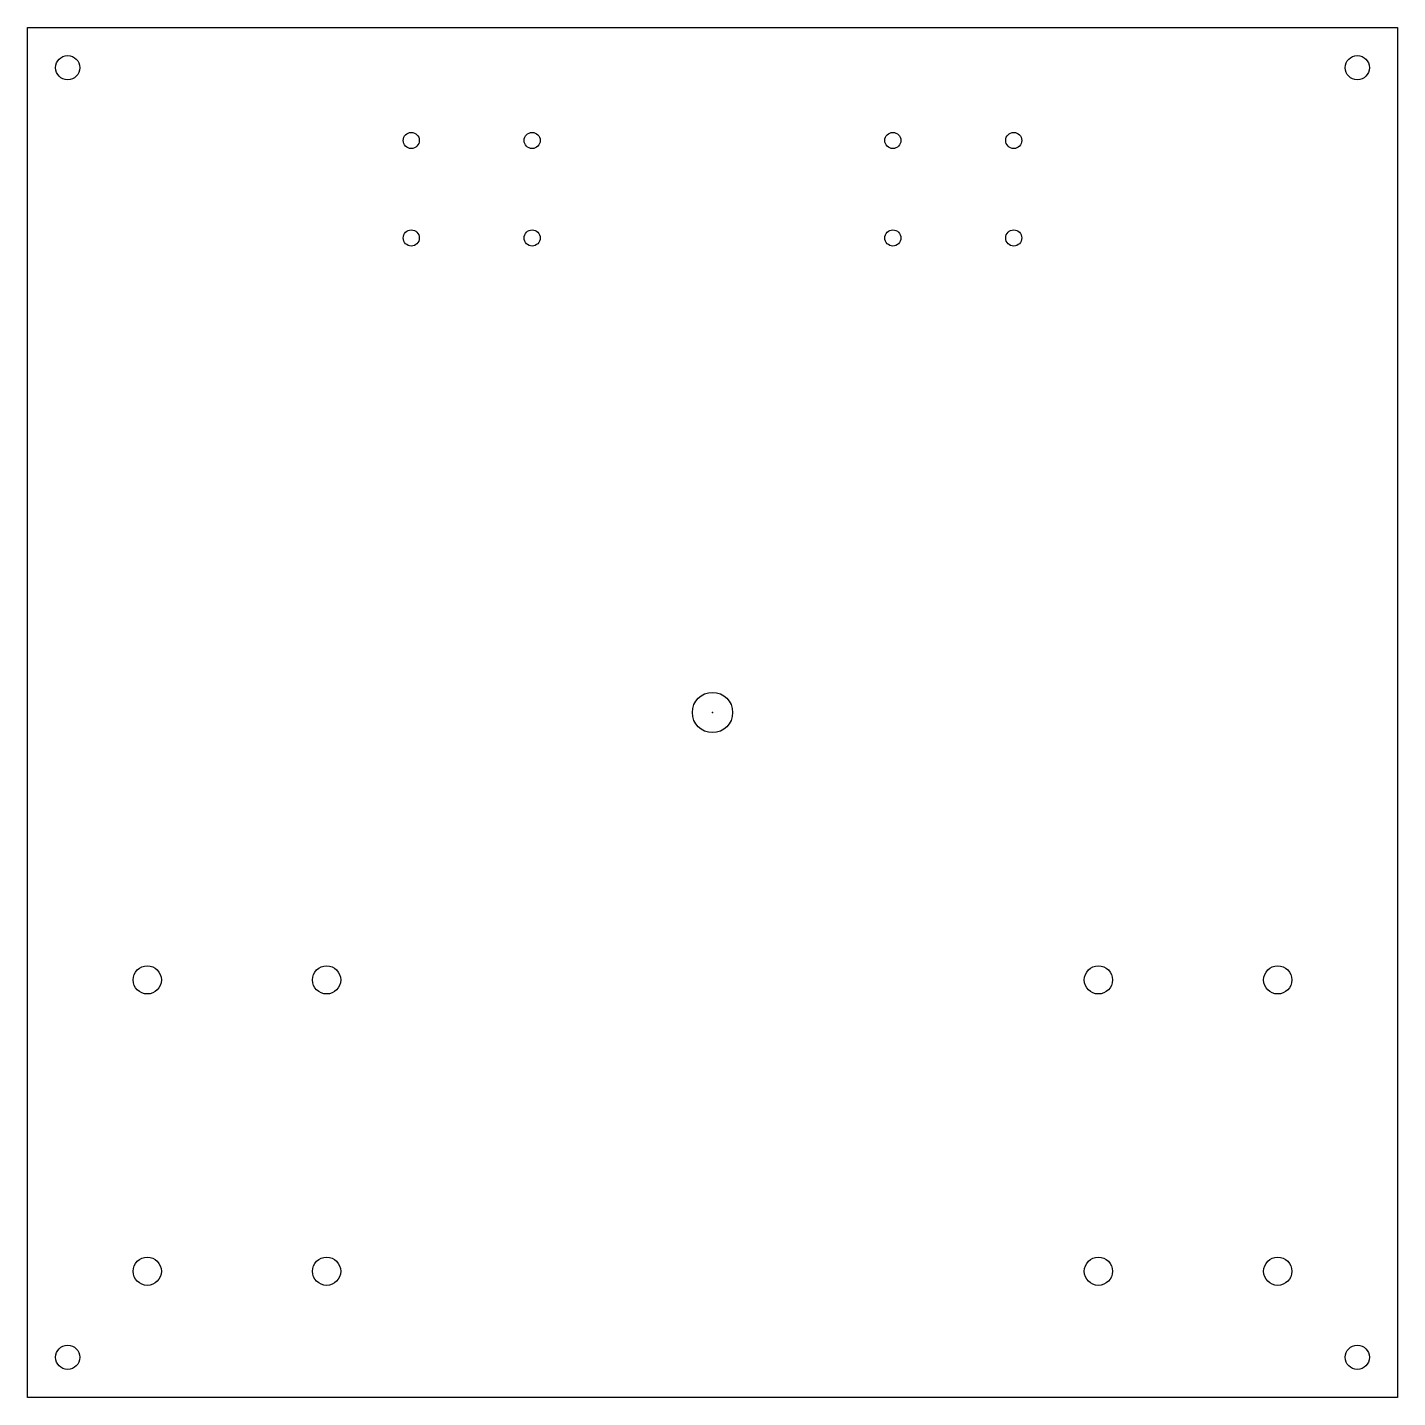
# Model space of a CAD drawing. Header units: millimetres. Extents: x -170 to 170, y -170 to 170.
import ezdxf

# ---------------------------------------------------------------- set-up
doc = ezdxf.new("R2010")
doc.units = ezdxf.units.MM
doc.header["$MEASUREMENT"] = 0
doc.layers.add("A' v2_Sketch1", color=7, linetype='Continuous')

msp = doc.modelspace()

# ---------------------------------------------------------------- linework, layer by layer
at = {"layer": "A' v2_Sketch1"}
for p, q in [((-170, -170), (-170, 170)), ((-170, 170), (170, 170)), ((170, 170), (170, -170)), ((170, -170), (-170, -170))]:
    msp.add_line(p, q, dxfattribs=at)
for centre, radius in [((-160, 160), 3), ((160, 160), 3), ((-74.75, 141.95), 2), ((-44.75, 141.95), 2), ((44.75, 141.95), 2), ((74.75, 141.95), 2), ((-74.75, 117.75), 2), ((-44.75, 117.75), 2), ((44.75, 117.75), 2), ((74.75, 117.75), 2), ((0, 0), 5), ((-140.25, -66.35), 3.5), ((-95.75, -66.35), 3.5), ((95.75, -66.35), 3.5), ((140.25, -66.35), 3.5), ((-140.25, -138.65), 3.5), ((-95.75, -138.65), 3.5), ((95.75, -138.65), 3.5), ((140.25, -138.65), 3.5), ((-160, -160), 3), ((160, -160), 3)]:
    msp.add_circle(centre, radius, dxfattribs=at)
msp.add_point((0, 0), dxfattribs=at)
msp.add_point((0, 0), dxfattribs=at)
msp.add_point((0, 0), dxfattribs=at)

doc.saveas('drawing.dxf')
